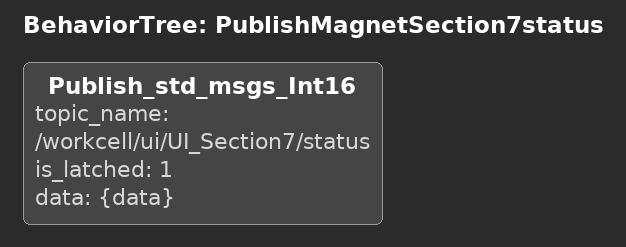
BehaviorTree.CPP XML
<BehaviorTree ID="PublishMagnetSection7status">
    <Publish_std_msgs_Int16 topic_name="/workcell/ui/UI_Section7/status" is_latched="1" data="{data}"/>
</BehaviorTree>
